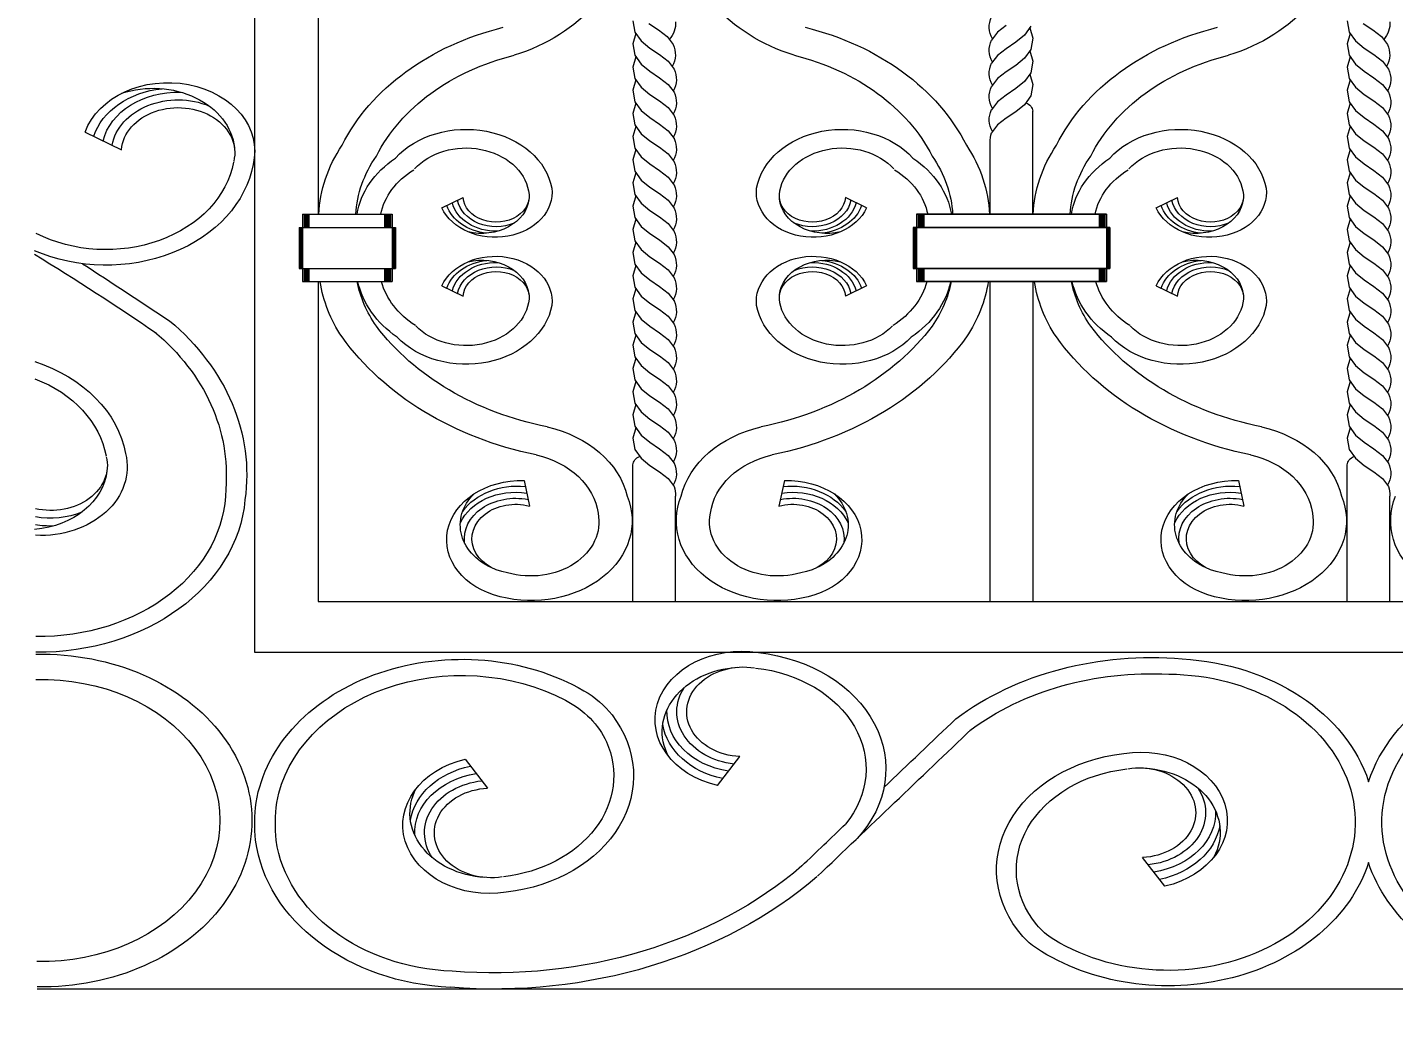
# Model space of a CAD drawing. Header units: inches. Extents: x 16.3 to 32.1, y 12.3 to 22.2.
# Drawn here: x 18.75 to 19.422, y 17.066 to 17.555 of the extents above; entities that cross this region are included whole.
import ezdxf

# ---------------------------------------------------------------- set-up
doc = ezdxf.new("R2010")
doc.units = ezdxf.units.IN
doc.header["$MEASUREMENT"] = 0
doc.styles.get("Standard").update_dxf_attribs({"font": 'arial.ttf'})
doc.dimstyles.get("Standard").update_dxf_attribs({"dimtxt": 0.1, "dimasz": 0.18, "dimexe": 0.18, "dimexo": 0.0625, "dimgap": 0.09, "dimtad": 0, "dimtoh": 1, "dimdec": 4, "dimzin": 0, "dimdsep": 46, "dimtxsty": 'Standard', "dimblk": 'OBLIQUE', "dimcen": 0.09, "dimadec": 0, "dimazin": 0, "dimtfac": 1, "dimtdec": 4, "dimtofl": 0, "dimtmove": 0, "dimatfit": 3, "dimldrblk": 'OBLIQUE', "dimfxl": 1, "dimtolj": 1, "dimtzin": 0, "dimarcsym": 0})

# ---------------------------------------------------------------- blocks, each defined once
blk = doc.blocks.new('_Oblique')
at = {"color": 0, "linetype": 'ByBlock', "lineweight": -2}
blk.add_line((-0.5, -0.5), (0.5, 0.5), dxfattribs=at)
blk = doc.blocks.new('*D2')
at = {"color": 0, "lineweight": -2, "transparency": 16777216}
for p, q in [((20.1381, 18.66304), (17.517, 18.66304)), ((17.697, 18.66304), (17.697, 17.95961)), ((17.697, 16.65912), (17.697, 17.36255)), ((20.1381, 16.65912), (17.517, 16.65912))]:
    blk.add_line(p, q, dxfattribs=at)
at = {"layer": 'Defpoints', "color": 0, "lineweight": 9, "transparency": 16777216}
for p in [(17.697, 18.66304), (20.2006, 18.66304), (20.2006, 16.65912)]:
    blk.add_point(p, dxfattribs=at)
at = {"color": 0, "lineweight": -2, "transparency": 16777216, "xscale": 0.18, "yscale": 0.18, "zscale": 0.18}
for p, rotation in [((17.697, 18.66304), 90), ((17.697, 16.65912), 270)]:
    blk.add_blockref('_Oblique', p, dxfattribs=dict(at, rotation=rotation))
at = {"color": 0, "lineweight": 9, "transparency": 16777216, "insert": (17.697, 17.66108), "char_height": 0.1, "attachment_point": 5, "rotation": 90}
blk.add_mtext('\\A1;2.0039', dxfattribs=at)
blk = doc.blocks.new('*D4')
at = {"color": 0, "lineweight": -2, "transparency": 16777216}
for p, q in [((20.10356, 17.05388), (19.815, 17.05388)), ((19.995, 17.05388), (19.995, 16.69081)), ((20.10356, 16.69081), (19.815, 16.69081)), ((19.995, 16.69081), (19.995, 16.51081)), ((19.995, 16.51081), (19.815, 16.51081))]:
    blk.add_line(p, q, dxfattribs=at)
at = {"layer": 'Defpoints', "color": 0, "lineweight": 9, "transparency": 16777216}
for p in [(20.16606, 17.05388), (19.995, 16.69081), (20.16606, 16.69081)]:
    blk.add_point(p, dxfattribs=at)
at = {"color": 0, "lineweight": -2, "transparency": 16777216, "xscale": 0.18, "yscale": 0.18, "zscale": 0.18}
for p, rotation in [((19.995, 17.05388), 90), ((19.995, 16.69081), 270)]:
    blk.add_blockref('_Oblique', p, dxfattribs=dict(at, rotation=rotation))
at = {"color": 0, "lineweight": 9, "transparency": 16777216, "insert": (19.52708, 16.51081), "char_height": 0.1, "attachment_point": 5}
blk.add_mtext('\\A1;0.3631', dxfattribs=at)

msp = doc.modelspace()

# ---------------------------------------------------------------- linework, layer by layer
at = {"lineweight": 9}
for p, q in [((18.86207, 17.6204), (18.86207, 17.24803)), ((18.89344, 17.6204), (18.89344, 17.46318)), ((19.04802, 17.55833), (19.04894, 17.5527)), ((19.05584, 17.55699), (19.06058, 17.55384)), ((19.39903, 17.55833), (19.39995, 17.5527)), ((19.40684, 17.55699), (19.41159, 17.55384)), ((19.04945, 17.55198), (19.04802, 17.54694)), ((19.04894, 17.5527), (19.05201, 17.54837)), ((19.06058, 17.55384), (19.06484, 17.55055)), ((19.06484, 17.55055), (19.06775, 17.54665)), ((19.22712, 17.55268), (19.22421, 17.54878)), ((19.23139, 17.55596), (19.22712, 17.55268)), ((19.24047, 17.55123), (19.23613, 17.54772)), ((19.24354, 17.55555), (19.24047, 17.55123)), ((19.24303, 17.55483), (19.24446, 17.54979)), ((19.24446, 17.54979), (19.24354, 17.54416)), ((19.40046, 17.55198), (19.39903, 17.54694)), ((19.39995, 17.5527), (19.40302, 17.54837)), ((19.41159, 17.55384), (19.41585, 17.55055)), ((19.41585, 17.55055), (19.41876, 17.54665)), ((19.04802, 17.54694), (19.04894, 17.54131)), ((19.05201, 17.54837), (19.05635, 17.54487)), ((19.05635, 17.54487), (19.06109, 17.54172)), ((19.06775, 17.54665), (19.06775, 17.54663)), ((19.22421, 17.54878), (19.22421, 17.54876)), ((19.23139, 17.54457), (19.22712, 17.54128)), ((19.23613, 17.54772), (19.23139, 17.54457)), ((19.24354, 17.54416), (19.24047, 17.53983)), ((19.24303, 17.54343), (19.24446, 17.53839)), ((19.39903, 17.54694), (19.39995, 17.54131)), ((19.40302, 17.54837), (19.40736, 17.54487)), ((19.40736, 17.54487), (19.4121, 17.54172)), ((19.41876, 17.54665), (19.41876, 17.54663)), ((19.04945, 17.54058), (19.04802, 17.53554)), ((19.04894, 17.54131), (19.05201, 17.53698)), ((19.05201, 17.53698), (19.05635, 17.53348)), ((19.06109, 17.54172), (19.06536, 17.53843)), ((19.06536, 17.53843), (19.06827, 17.53453)), ((19.22712, 17.54128), (19.22421, 17.53738)), ((19.22421, 17.53738), (19.22421, 17.53737)), ((19.23613, 17.53633), (19.23139, 17.53317)), ((19.24047, 17.53983), (19.23613, 17.53633)), ((19.24446, 17.53839), (19.24354, 17.53276)), ((19.40046, 17.54058), (19.39903, 17.53554)), ((19.39995, 17.54131), (19.40302, 17.53698)), ((19.40302, 17.53698), (19.40736, 17.53348)), ((19.4121, 17.54172), (19.41636, 17.53843)), ((19.41636, 17.53843), (19.41927, 17.53453)), ((19.04802, 17.53554), (19.04894, 17.52991)), ((19.04894, 17.52991), (19.05201, 17.52558)), ((19.05635, 17.53348), (19.06109, 17.53032)), ((19.06109, 17.53032), (19.06536, 17.52704)), ((19.06827, 17.53453), (19.06827, 17.53451)), ((19.22712, 17.52989), (19.22421, 17.52599)), ((19.23139, 17.53317), (19.22712, 17.52989)), ((19.24354, 17.53276), (19.24047, 17.52844)), ((19.24303, 17.53204), (19.24446, 17.527)), ((19.39903, 17.53554), (19.39995, 17.52991)), ((19.39995, 17.52991), (19.40302, 17.52558)), ((19.40736, 17.53348), (19.4121, 17.53032)), ((19.4121, 17.53032), (19.41636, 17.52704)), ((19.41927, 17.53453), (19.41927, 17.53451)), ((19.04945, 17.52919), (19.04802, 17.52415)), ((19.04802, 17.52415), (19.04894, 17.51852)), ((19.05201, 17.52558), (19.05635, 17.52208)), ((19.06536, 17.52704), (19.06827, 17.52314)), ((19.06827, 17.52314), (19.06827, 17.52312)), ((19.22421, 17.52599), (19.22421, 17.52597)), ((19.23613, 17.52493), (19.23139, 17.52178)), ((19.24047, 17.52844), (19.23613, 17.52493)), ((19.24446, 17.527), (19.24354, 17.52137)), ((19.40046, 17.52919), (19.39903, 17.52415)), ((19.39903, 17.52415), (19.39995, 17.51852)), ((19.40302, 17.52558), (19.40736, 17.52208)), ((19.41636, 17.52704), (19.41927, 17.52314)), ((19.41927, 17.52314), (19.41927, 17.52312)), ((19.04945, 17.51779), (19.04802, 17.51275)), ((19.04894, 17.51852), (19.05201, 17.51419)), ((19.05635, 17.52208), (19.06109, 17.51893)), ((19.06109, 17.51893), (19.06536, 17.51564)), ((19.22712, 17.51849), (19.22421, 17.51459)), ((19.23139, 17.52178), (19.22712, 17.51849)), ((19.24047, 17.51704), (19.23613, 17.51354)), ((19.24354, 17.52137), (19.24047, 17.51704)), ((19.40046, 17.51779), (19.39903, 17.51275)), ((19.39995, 17.51852), (19.40302, 17.51419)), ((19.40736, 17.52208), (19.4121, 17.51893)), ((19.4121, 17.51893), (19.41636, 17.51564)), ((19.04802, 17.51275), (19.04894, 17.50712)), ((19.05201, 17.51419), (19.05635, 17.51069)), ((19.05635, 17.51069), (19.06109, 17.50753)), ((19.06536, 17.51564), (19.06827, 17.51174)), ((19.06827, 17.51174), (19.06827, 17.51172)), ((19.22421, 17.51459), (19.22421, 17.51458)), ((19.23139, 17.51039), (19.22712, 17.5071)), ((19.23613, 17.51354), (19.23139, 17.51039)), ((19.24445, 17.46318), (19.24445, 17.51387)), ((19.39903, 17.51275), (19.39995, 17.50712)), ((19.40302, 17.51419), (19.40736, 17.51069)), ((19.40736, 17.51069), (19.4121, 17.50753)), ((19.41636, 17.51564), (19.41927, 17.51174)), ((19.41927, 17.51174), (19.41927, 17.51172)), ((18.77884, 17.5036), (18.79673, 17.4949)), ((19.04945, 17.5064), (19.04802, 17.50136)), ((19.04894, 17.50712), (19.05201, 17.5028)), ((19.05201, 17.5028), (19.05635, 17.49929)), ((19.06109, 17.50753), (19.06536, 17.50425)), ((19.06536, 17.50425), (19.06827, 17.50035)), ((19.22712, 17.5071), (19.22421, 17.5032)), ((19.22421, 17.5032), (19.22421, 17.50318)), ((19.40046, 17.5064), (19.39903, 17.50136)), ((19.39995, 17.50712), (19.40302, 17.5028)), ((19.40302, 17.5028), (19.40736, 17.49929)), ((19.4121, 17.50753), (19.41636, 17.50425)), ((19.41636, 17.50425), (19.41927, 17.50035)), ((19.04802, 17.50136), (19.04894, 17.49573)), ((19.05635, 17.49929), (19.06109, 17.49614)), ((19.06109, 17.49614), (19.06536, 17.49285)), ((19.06827, 17.50035), (19.06827, 17.50033)), ((19.22353, 17.46318), (19.22353, 17.49851)), ((19.39903, 17.50136), (19.39995, 17.49573)), ((19.40736, 17.49929), (19.4121, 17.49614)), ((19.4121, 17.49614), (19.41636, 17.49285)), ((19.41927, 17.50035), (19.41927, 17.50033)), ((19.04945, 17.495), (19.04802, 17.48996)), ((19.04802, 17.48996), (19.04894, 17.48433)), ((19.04894, 17.49573), (19.05201, 17.4914)), ((19.05201, 17.4914), (19.05635, 17.4879)), ((19.06536, 17.49285), (19.06827, 17.48895)), ((19.40046, 17.495), (19.39903, 17.48996)), ((19.39903, 17.48996), (19.39995, 17.48433)), ((19.39995, 17.49573), (19.40302, 17.4914)), ((19.40302, 17.4914), (19.40736, 17.4879)), ((19.41636, 17.49285), (19.41927, 17.48895)), ((19.04945, 17.48361), (19.04802, 17.47857)), ((19.04894, 17.48433), (19.05201, 17.48001)), ((19.05635, 17.4879), (19.06109, 17.48474)), ((19.06109, 17.48474), (19.06536, 17.48146)), ((19.06827, 17.48895), (19.06827, 17.48894)), ((19.40046, 17.48361), (19.39903, 17.47857)), ((19.39995, 17.48433), (19.40302, 17.48001)), ((19.40736, 17.4879), (19.4121, 17.48474)), ((19.4121, 17.48474), (19.41636, 17.48146)), ((19.41927, 17.48895), (19.41927, 17.48894)), ((19.04802, 17.47857), (19.04894, 17.47294)), ((19.05201, 17.48001), (19.05635, 17.4765)), ((19.05635, 17.4765), (19.06109, 17.47335)), ((19.06536, 17.48146), (19.06827, 17.47756)), ((19.06827, 17.47756), (19.06827, 17.47754)), ((19.39903, 17.47857), (19.39995, 17.47294)), ((19.40302, 17.48001), (19.40736, 17.4765)), ((19.40736, 17.4765), (19.4121, 17.47335)), ((19.41636, 17.48146), (19.41927, 17.47756)), ((19.41927, 17.47756), (19.41927, 17.47754)), ((18.95413, 17.46632), (18.96457, 17.47139)), ((19.04945, 17.47221), (19.04802, 17.46717)), ((19.04894, 17.47294), (19.05201, 17.46861)), ((19.06109, 17.47335), (19.06536, 17.47006)), ((19.06536, 17.47006), (19.06827, 17.46616)), ((19.16285, 17.46632), (19.15241, 17.47139)), ((19.30513, 17.46632), (19.31557, 17.47139)), ((19.40046, 17.47221), (19.39903, 17.46717)), ((19.39995, 17.47294), (19.40302, 17.46861)), ((19.4121, 17.47335), (19.41636, 17.47006)), ((19.41636, 17.47006), (19.41927, 17.46616)), ((18.88571, 17.46318), (18.88571, 17.43008)), ((18.88571, 17.46318), (18.92968, 17.46318)), ((18.88652, 17.46318), (18.88652, 17.45673)), ((18.88717, 17.46318), (18.88717, 17.45673)), ((18.88766, 17.46318), (18.88766, 17.45673)), ((18.88807, 17.46318), (18.88807, 17.45673)), ((18.8884, 17.46318), (18.8884, 17.45673)), ((18.88864, 17.46318), (18.88864, 17.45673)), ((18.8888, 17.46318), (18.8888, 17.45673)), ((18.92603, 17.46318), (18.92603, 17.45673)), ((18.92659, 17.46318), (18.92659, 17.45673)), ((18.92675, 17.46318), (18.92675, 17.45673)), ((18.92699, 17.46318), (18.92699, 17.45673)), ((18.92732, 17.46318), (18.92732, 17.45673)), ((18.92773, 17.46318), (18.92773, 17.45673)), ((18.92822, 17.46318), (18.92822, 17.45673)), ((18.92887, 17.46318), (18.92887, 17.45673)), ((18.92968, 17.46318), (18.92968, 17.43008)), ((18.92968, 17.46318), (18.92968, 17.45673)), ((19.04802, 17.46717), (19.04894, 17.46154)), ((19.05201, 17.46861), (19.05635, 17.46511)), ((19.05635, 17.46511), (19.06109, 17.46195)), ((19.06827, 17.46616), (19.06827, 17.46615)), ((19.1873, 17.46318), (19.28069, 17.46318)), ((19.28069, 17.46318), (19.1873, 17.46318)), ((19.1873, 17.46318), (19.1873, 17.43008)), ((19.1873, 17.46318), (19.1873, 17.45673)), ((19.1873, 17.46318), (19.1873, 17.45673)), ((19.1873, 17.46318), (19.1873, 17.43008)), ((19.18811, 17.46318), (19.18811, 17.45673)), ((19.18811, 17.46318), (19.18811, 17.45673)), ((19.18876, 17.46318), (19.18876, 17.45673)), ((19.18876, 17.46318), (19.18876, 17.45673)), ((19.18925, 17.46318), (19.18925, 17.45673)), ((19.18925, 17.46318), (19.18925, 17.45673)), ((19.18966, 17.46318), (19.18966, 17.45673)), ((19.18966, 17.46318), (19.18966, 17.45673)), ((19.18998, 17.46318), (19.18998, 17.45673)), ((19.18998, 17.46318), (19.18998, 17.45673)), ((19.19023, 17.46318), (19.19023, 17.45673)), ((19.19023, 17.46318), (19.19023, 17.45673)), ((19.19039, 17.46318), (19.19039, 17.45673)), ((19.19039, 17.46318), (19.19039, 17.45673)), ((19.19094, 17.46318), (19.19094, 17.45673)), ((19.19094, 17.46318), (19.19094, 17.45673)), ((19.27704, 17.46318), (19.27704, 17.45673)), ((19.27704, 17.46318), (19.27704, 17.45673)), ((19.27759, 17.46318), (19.27759, 17.45673)), ((19.27759, 17.46318), (19.27759, 17.45673)), ((19.27776, 17.46318), (19.27776, 17.45673)), ((19.27776, 17.46318), (19.27776, 17.45673)), ((19.278, 17.46318), (19.278, 17.45673)), ((19.278, 17.46318), (19.278, 17.45673)), ((19.27833, 17.46318), (19.27833, 17.45673)), ((19.27833, 17.46318), (19.27833, 17.45673)), ((19.27873, 17.46318), (19.27873, 17.45673)), ((19.27873, 17.46318), (19.27873, 17.45673)), ((19.27922, 17.46318), (19.27922, 17.45673)), ((19.27922, 17.46318), (19.27922, 17.45673)), ((19.27987, 17.46318), (19.27987, 17.45673)), ((19.27987, 17.46318), (19.27987, 17.45673)), ((19.28069, 17.46318), (19.28069, 17.43008)), ((19.28069, 17.46318), (19.28069, 17.45673)), ((19.28069, 17.46318), (19.28069, 17.45673)), ((19.28069, 17.46318), (19.28069, 17.43008)), ((19.39903, 17.46717), (19.39995, 17.46154)), ((19.40302, 17.46861), (19.40736, 17.46511)), ((19.40736, 17.46511), (19.4121, 17.46195)), ((19.41927, 17.46616), (19.41927, 17.46615)), ((18.88408, 17.45673), (18.88408, 17.43652)), ((18.88408, 17.45673), (18.93131, 17.45673)), ((18.88457, 17.45673), (18.88457, 17.43652)), ((18.88497, 17.45673), (18.88497, 17.43652)), ((18.8853, 17.45673), (18.8853, 17.43652)), ((18.88546, 17.45673), (18.88546, 17.43652)), ((18.92993, 17.45673), (18.92993, 17.43652)), ((18.93009, 17.45673), (18.93009, 17.43652)), ((18.93042, 17.45673), (18.93042, 17.43652)), ((18.93082, 17.45673), (18.93082, 17.43652)), ((18.93131, 17.45673), (18.93131, 17.43652)), ((19.04945, 17.46082), (19.04802, 17.45578)), ((19.04802, 17.45578), (19.04894, 17.45015)), ((19.04894, 17.46154), (19.05201, 17.45722)), ((19.05201, 17.45722), (19.05635, 17.45371)), ((19.06109, 17.46195), (19.06536, 17.45867)), ((19.06536, 17.45867), (19.06827, 17.45477)), ((19.18567, 17.45673), (19.28232, 17.45673)), ((19.28232, 17.45673), (19.18567, 17.45673)), ((19.18567, 17.45673), (19.18567, 17.43652)), ((19.18567, 17.45673), (19.18567, 17.43652)), ((19.18615, 17.45673), (19.18615, 17.43652)), ((19.18615, 17.45673), (19.18615, 17.43652)), ((19.18656, 17.45673), (19.18656, 17.43652)), ((19.18656, 17.45673), (19.18656, 17.43652)), ((19.18689, 17.45673), (19.18689, 17.43652)), ((19.18689, 17.45673), (19.18689, 17.43652)), ((19.18705, 17.45673), (19.18705, 17.43652)), ((19.18705, 17.45673), (19.18705, 17.43652)), ((19.28093, 17.45673), (19.28093, 17.43652)), ((19.28093, 17.45673), (19.28093, 17.43652)), ((19.2811, 17.45673), (19.2811, 17.43652)), ((19.2811, 17.45673), (19.2811, 17.43652)), ((19.28142, 17.45673), (19.28142, 17.43652)), ((19.28142, 17.45673), (19.28142, 17.43652)), ((19.28183, 17.45673), (19.28183, 17.43652)), ((19.28183, 17.45673), (19.28183, 17.43652)), ((19.28232, 17.45673), (19.28232, 17.43652)), ((19.28232, 17.45673), (19.28232, 17.43652)), ((19.40046, 17.46082), (19.39903, 17.45578)), ((19.39903, 17.45578), (19.39995, 17.45015)), ((19.39995, 17.46154), (19.40302, 17.45722)), ((19.40302, 17.45722), (19.40736, 17.45371)), ((19.4121, 17.46195), (19.41636, 17.45867)), ((19.41636, 17.45867), (19.41927, 17.45477)), ((19.04945, 17.44942), (19.04802, 17.44438)), ((19.04894, 17.45015), (19.05201, 17.44582)), ((19.05635, 17.45371), (19.06109, 17.45056)), ((19.06109, 17.45056), (19.06536, 17.44727)), ((19.06827, 17.45477), (19.06827, 17.45475)), ((19.40046, 17.44942), (19.39903, 17.44438)), ((19.39995, 17.45015), (19.40302, 17.44582)), ((19.40736, 17.45371), (19.4121, 17.45056)), ((19.4121, 17.45056), (19.41636, 17.44727)), ((19.41927, 17.45477), (19.41927, 17.45475)), ((19.04802, 17.44438), (19.04894, 17.43875)), ((19.05201, 17.44582), (19.05635, 17.44232)), ((19.05635, 17.44232), (19.06109, 17.43916)), ((19.06536, 17.44727), (19.06827, 17.44337)), ((19.06827, 17.44337), (19.06827, 17.44336)), ((19.39903, 17.44438), (19.39995, 17.43875)), ((19.40302, 17.44582), (19.40736, 17.44232)), ((19.40736, 17.44232), (19.4121, 17.43916)), ((19.41636, 17.44727), (19.41927, 17.44337)), ((19.41927, 17.44337), (19.41927, 17.44336)), ((18.88408, 17.43652), (18.93131, 17.43652)), ((18.88652, 17.43652), (18.88652, 17.43008)), ((18.88717, 17.43652), (18.88717, 17.43008)), ((18.88766, 17.43652), (18.88766, 17.43008)), ((18.88807, 17.43652), (18.88807, 17.43008)), ((18.8884, 17.43652), (18.8884, 17.43008)), ((18.88864, 17.43652), (18.88864, 17.43008)), ((18.8888, 17.43652), (18.8888, 17.43008)), ((18.92603, 17.43652), (18.92603, 17.43008)), ((18.92659, 17.43652), (18.92659, 17.43008)), ((18.92675, 17.43652), (18.92675, 17.43008)), ((18.92699, 17.43652), (18.92699, 17.43008)), ((18.92732, 17.43652), (18.92732, 17.43008)), ((18.92773, 17.43652), (18.92773, 17.43008)), ((18.92822, 17.43652), (18.92822, 17.43008)), ((18.92887, 17.43652), (18.92887, 17.43008)), ((18.92968, 17.43652), (18.92968, 17.43008)), ((19.04945, 17.43803), (19.04802, 17.43299)), ((19.04894, 17.43875), (19.05201, 17.43443)), ((19.06109, 17.43916), (19.06536, 17.43588)), ((19.06536, 17.43588), (19.06827, 17.43198)), ((19.18567, 17.43652), (19.28232, 17.43652)), ((19.28232, 17.43652), (19.18567, 17.43652)), ((19.1873, 17.43652), (19.1873, 17.43008)), ((19.1873, 17.43652), (19.1873, 17.43008)), ((19.18811, 17.43652), (19.18811, 17.43008)), ((19.18811, 17.43652), (19.18811, 17.43008)), ((19.18876, 17.43652), (19.18876, 17.43008)), ((19.18876, 17.43652), (19.18876, 17.43008)), ((19.18925, 17.43652), (19.18925, 17.43008)), ((19.18925, 17.43652), (19.18925, 17.43008)), ((19.18966, 17.43652), (19.18966, 17.43008)), ((19.18966, 17.43652), (19.18966, 17.43008)), ((19.18998, 17.43652), (19.18998, 17.43008)), ((19.18998, 17.43652), (19.18998, 17.43008)), ((19.19023, 17.43652), (19.19023, 17.43008)), ((19.19023, 17.43652), (19.19023, 17.43008)), ((19.19039, 17.43652), (19.19039, 17.43008)), ((19.19039, 17.43652), (19.19039, 17.43008)), ((19.19094, 17.43652), (19.19094, 17.43008)), ((19.19094, 17.43652), (19.19094, 17.43008)), ((19.27704, 17.43652), (19.27704, 17.43008)), ((19.27704, 17.43652), (19.27704, 17.43008)), ((19.27759, 17.43652), (19.27759, 17.43008)), ((19.27759, 17.43652), (19.27759, 17.43008)), ((19.27776, 17.43652), (19.27776, 17.43008)), ((19.27776, 17.43652), (19.27776, 17.43008)), ((19.278, 17.43652), (19.278, 17.43008)), ((19.278, 17.43652), (19.278, 17.43008)), ((19.27833, 17.43652), (19.27833, 17.43008)), ((19.27833, 17.43652), (19.27833, 17.43008)), ((19.27873, 17.43652), (19.27873, 17.43008)), ((19.27873, 17.43652), (19.27873, 17.43008)), ((19.27922, 17.43652), (19.27922, 17.43008)), ((19.27922, 17.43652), (19.27922, 17.43008)), ((19.27987, 17.43652), (19.27987, 17.43008)), ((19.27987, 17.43652), (19.27987, 17.43008)), ((19.28069, 17.43652), (19.28069, 17.43008)), ((19.28069, 17.43652), (19.28069, 17.43008)), ((19.40046, 17.43803), (19.39903, 17.43299)), ((19.39995, 17.43875), (19.40302, 17.43443)), ((19.4121, 17.43916), (19.41636, 17.43588)), ((19.41636, 17.43588), (19.41927, 17.43198)), ((18.88571, 17.43008), (18.92968, 17.43008)), ((18.89344, 17.43011), (18.89344, 17.27285)), ((18.89344, 17.43008), (18.89344, 17.27285)), ((19.04802, 17.43299), (19.04894, 17.42736)), ((19.05201, 17.43443), (19.05635, 17.43092)), ((19.05635, 17.43092), (19.06109, 17.42777)), ((19.06827, 17.43198), (19.06827, 17.43196)), ((19.1873, 17.43008), (19.28069, 17.43008)), ((19.28069, 17.43008), (19.1873, 17.43008)), ((19.22353, 17.27285), (19.22353, 17.43008)), ((19.22353, 17.27285), (19.22353, 17.43008)), ((19.24445, 17.43008), (19.24445, 17.27285)), ((19.39903, 17.43299), (19.39995, 17.42736)), ((19.40302, 17.43443), (19.40736, 17.43092)), ((19.40736, 17.43092), (19.4121, 17.42777)), ((19.41927, 17.43198), (19.41927, 17.43196)), ((18.95413, 17.42809), (18.96457, 17.42302)), ((19.04945, 17.42663), (19.04802, 17.42159)), ((19.04894, 17.42736), (19.05201, 17.42303)), ((19.05201, 17.42303), (19.05635, 17.41953)), ((19.06109, 17.42777), (19.06536, 17.42448)), ((19.06536, 17.42448), (19.06827, 17.42058)), ((19.16285, 17.42809), (19.15241, 17.42302)), ((19.30513, 17.42809), (19.31557, 17.42302)), ((19.40046, 17.42663), (19.39903, 17.42159)), ((19.39995, 17.42736), (19.40302, 17.42303)), ((19.40302, 17.42303), (19.40736, 17.41953)), ((19.4121, 17.42777), (19.41636, 17.42448)), ((19.41636, 17.42448), (19.41927, 17.42058)), ((19.04802, 17.42159), (19.04894, 17.41596)), ((19.04945, 17.41524), (19.04802, 17.4102)), ((19.04894, 17.41596), (19.05201, 17.41164)), ((19.05635, 17.41953), (19.06109, 17.41638)), ((19.06109, 17.41638), (19.06536, 17.41309)), ((19.06827, 17.42058), (19.06827, 17.42057)), ((19.39903, 17.42159), (19.39995, 17.41596)), ((19.40046, 17.41524), (19.39903, 17.4102)), ((19.39995, 17.41596), (19.40302, 17.41164)), ((19.40736, 17.41953), (19.4121, 17.41638)), ((19.4121, 17.41638), (19.41636, 17.41309)), ((19.41927, 17.42058), (19.41927, 17.42057)), ((19.04802, 17.4102), (19.04894, 17.40457)), ((19.05201, 17.41164), (19.05635, 17.40814)), ((19.06536, 17.41309), (19.06827, 17.40919)), ((19.06827, 17.40919), (19.06827, 17.40917)), ((19.39903, 17.4102), (19.39995, 17.40457)), ((19.40302, 17.41164), (19.40736, 17.40814)), ((19.41636, 17.41309), (19.41927, 17.40919)), ((19.41927, 17.40919), (19.41927, 17.40917)), ((19.04945, 17.40384), (19.04802, 17.3988)), ((19.04894, 17.40457), (19.05201, 17.40024)), ((19.05635, 17.40814), (19.06109, 17.40498)), ((19.06109, 17.40498), (19.06536, 17.40169)), ((19.40046, 17.40384), (19.39903, 17.3988)), ((19.39995, 17.40457), (19.40302, 17.40024)), ((19.40736, 17.40814), (19.4121, 17.40498)), ((19.4121, 17.40498), (19.41636, 17.40169)), ((19.04802, 17.3988), (19.04894, 17.39317)), ((19.05201, 17.40024), (19.05635, 17.39674)), ((19.05635, 17.39674), (19.06109, 17.39359)), ((19.06536, 17.40169), (19.06827, 17.39779)), ((19.06827, 17.39779), (19.06827, 17.39778)), ((19.39903, 17.3988), (19.39995, 17.39317)), ((19.40302, 17.40024), (19.40736, 17.39674)), ((19.40736, 17.39674), (19.4121, 17.39359)), ((19.41636, 17.40169), (19.41927, 17.39779)), ((19.41927, 17.39779), (19.41927, 17.39778)), ((19.04945, 17.39245), (19.04802, 17.38741)), ((19.04894, 17.39317), (19.05201, 17.38885)), ((19.05201, 17.38885), (19.05635, 17.38535)), ((19.06109, 17.39359), (19.06536, 17.3903)), ((19.06536, 17.3903), (19.06827, 17.3864)), ((19.40046, 17.39245), (19.39903, 17.38741)), ((19.39995, 17.39317), (19.40302, 17.38885)), ((19.40302, 17.38885), (19.40736, 17.38535)), ((19.4121, 17.39359), (19.41636, 17.3903)), ((19.41636, 17.3903), (19.41927, 17.3864)), ((19.04802, 17.38741), (19.04894, 17.38178)), ((19.04894, 17.38178), (19.05201, 17.37745)), ((19.05635, 17.38535), (19.06109, 17.38219)), ((19.06109, 17.38219), (19.06536, 17.3789)), ((19.06827, 17.3864), (19.06827, 17.38638)), ((19.39903, 17.38741), (19.39995, 17.38178)), ((19.39995, 17.38178), (19.40302, 17.37745)), ((19.40736, 17.38535), (19.4121, 17.38219)), ((19.4121, 17.38219), (19.41636, 17.3789)), ((19.41927, 17.3864), (19.41927, 17.38638)), ((19.04945, 17.38105), (19.04802, 17.37601)), ((19.04802, 17.37601), (19.04894, 17.37038)), ((19.05201, 17.37745), (19.05635, 17.37395)), ((19.06536, 17.3789), (19.06827, 17.375)), ((19.06827, 17.375), (19.06827, 17.37499)), ((19.40046, 17.38105), (19.39903, 17.37601)), ((19.39903, 17.37601), (19.39995, 17.37038)), ((19.40302, 17.37745), (19.40736, 17.37395)), ((19.41636, 17.3789), (19.41927, 17.375)), ((19.41927, 17.375), (19.41927, 17.37499)), ((19.04945, 17.36966), (19.04802, 17.36462)), ((19.04894, 17.37038), (19.05201, 17.36606)), ((19.05635, 17.37395), (19.06109, 17.3708)), ((19.06109, 17.3708), (19.06536, 17.36751)), ((19.40046, 17.36966), (19.39903, 17.36462)), ((19.39995, 17.37038), (19.40302, 17.36606)), ((19.40736, 17.37395), (19.4121, 17.3708)), ((19.4121, 17.3708), (19.41636, 17.36751)), ((19.04802, 17.36462), (19.04894, 17.35899)), ((19.05201, 17.36606), (19.05635, 17.36256)), ((19.05635, 17.36256), (19.06109, 17.3594)), ((19.06536, 17.36751), (19.06827, 17.36361)), ((19.06827, 17.36361), (19.06827, 17.36359)), ((19.39903, 17.36462), (19.39995, 17.35899)), ((19.40302, 17.36606), (19.40736, 17.36256)), ((19.40736, 17.36256), (19.4121, 17.3594)), ((19.41636, 17.36751), (19.41927, 17.36361)), ((19.41927, 17.36361), (19.41927, 17.36359)), ((19.04945, 17.35826), (19.04802, 17.35322)), ((19.04894, 17.35899), (19.05201, 17.35466)), ((19.06109, 17.3594), (19.06536, 17.35611)), ((19.06536, 17.35611), (19.06827, 17.35221)), ((19.40046, 17.35826), (19.39903, 17.35322)), ((19.39995, 17.35899), (19.40302, 17.35466)), ((19.4121, 17.3594), (19.41636, 17.35611)), ((19.41636, 17.35611), (19.41927, 17.35221)), ((19.04802, 17.35322), (19.04894, 17.34759)), ((19.05201, 17.35466), (19.05635, 17.35116)), ((19.05635, 17.35116), (19.06109, 17.34801)), ((19.06827, 17.35221), (19.06827, 17.3522)), ((19.39903, 17.35322), (19.39995, 17.34759)), ((19.40302, 17.35466), (19.40736, 17.35116)), ((19.40736, 17.35116), (19.4121, 17.34801)), ((19.41927, 17.35221), (19.41927, 17.3522)), ((19.04894, 17.34759), (19.05201, 17.34327)), ((19.05201, 17.34327), (19.05635, 17.33977)), ((19.06109, 17.34801), (19.06536, 17.34472)), ((19.06536, 17.34472), (19.06827, 17.34082)), ((19.39995, 17.34759), (19.40302, 17.34327)), ((19.40302, 17.34327), (19.40736, 17.33977)), ((19.4121, 17.34801), (19.41636, 17.34472)), ((19.41636, 17.34472), (19.41927, 17.34082)), ((19.04803, 17.27285), (19.04803, 17.3401)), ((19.05635, 17.33977), (19.06109, 17.33661)), ((19.06109, 17.33661), (19.06536, 17.33332)), ((19.06827, 17.34082), (19.06827, 17.3408)), ((19.39904, 17.27285), (19.39904, 17.3401)), ((19.40736, 17.33977), (19.4121, 17.33661)), ((19.4121, 17.33661), (19.41636, 17.33332)), ((19.41927, 17.34082), (19.41927, 17.3408)), ((18.99451, 17.33242), (18.99719, 17.31981)), ((19.06536, 17.33332), (19.06827, 17.32942)), ((19.06827, 17.32942), (19.06827, 17.32941)), ((19.12247, 17.33242), (19.11979, 17.31981)), ((19.34552, 17.33242), (19.3482, 17.31981)), ((19.41636, 17.33332), (19.41927, 17.32942)), ((19.41927, 17.32942), (19.41927, 17.32941)), ((19.06895, 17.27285), (19.06895, 17.32473)), ((19.41995, 17.27285), (19.41995, 17.32473)), ((18.89344, 17.27285), (19.92555, 17.27285)), ((18.86207, 17.24803), (19.95692, 17.24803)), ((18.96563, 17.19536), (18.97661, 17.1812)), ((19.0896, 17.18251), (19.10059, 17.19667)), ((19.30942, 17.13296), (19.29843, 17.14712)), ((18.75523, 17.08253), (20.16606, 17.08253))]:
    msp.add_line(p, q, dxfattribs=at)
at = {"lineweight": 9, "extrusion": (0, 0, -1)}
for centre, major_axis, start_param, end_param in [((18.95784, 17.60519), (-0.08676, 0), 3.161138, 4.336531), ((19.15914, 17.60519), (-0.08676, 0), -1.194939, -0.019545), ((19.30884, 17.60519), (0.08676, 0), 0.019545, 1.194939), ((19.05177, 17.55686), (-0.01721, 0), 3.079361, 3.747456), ((19.24121, 17.5552), (0.01812, 0), 2.723114, 3.497742), ((19.40278, 17.55686), (-0.01721, 0), 3.079361, 3.747456), ((19.02162, 17.46024), (0.12551, 0), 3.522011, 4.4103), ((19.09536, 17.46024), (-0.12551, 0), 1.872886, 2.761174), ((19.37262, 17.46024), (0.12551, 0), 3.522011, 4.4103), ((19.05076, 17.54167), (-0.01812, 0), 2.785444, 3.560071), ((19.24121, 17.5438), (0.01812, 0), 2.723114, 3.497742), ((19.40176, 17.54167), (0.01812, 0), -0.356149, 0.418478), ((19.02162, 17.46024), (0.10733, 0), 3.522011, 4.4103), ((19.09536, 17.46024), (0.10733, 0), -1.268707, -0.380418), ((19.24121, 17.53241), (0.01812, 0), 2.723114, 3.497742), ((19.37262, 17.46024), (0.10733, 0), 3.522011, 4.4103), ((18.81967, 17.49424), (-0.04251, 0), 0.281942, 3.337766), ((19.05127, 17.52955), (-0.01812, 0), 2.785444, 3.560071), ((19.40228, 17.52955), (0.01812, 0), -0.356149, 0.418478), ((18.82188, 17.49341), (0.04015, 0), 3.400397, 4.58213), ((18.82454, 17.49354), (0.03757, 0), 3.336638, 4.746157), ((18.81234, 17.49343), (0.04001, 0), 4.315479, 6.202245), ((19.05127, 17.51816), (-0.01812, 0), 2.785444, 3.560071), ((19.24121, 17.52101), (0.01812, 0), 2.723114, 3.497742), ((19.40228, 17.51816), (0.01812, 0), -0.356149, 0.418478), ((18.82454, 17.49354), (0.03271, 0), 3.280941, 5.200817), ((18.82454, 17.49354), (0.02786, 0), 3.20358, 6.482313), ((19.23797, 17.51354), (0.00649, 0), -1.056819, -0.064307), ((19.05127, 17.50676), (-0.01812, 0), 2.785444, 3.560071), ((19.24121, 17.50962), (0.01812, 0), 2.723114, 3.497742), ((19.40228, 17.50676), (0.01812, 0), -0.356149, 0.418478), ((18.96602, 17.47123), (-0.04258, 0), 0.619195, 2.998469), ((19.15095, 17.47123), (-0.04258, 0), 0.143123, 2.522398), ((19.24789, 17.49866), (-0.02436, 0), -0.008048, 0.236629), ((19.31703, 17.47123), (0.04258, 0), 3.760788, 6.140062), ((18.99388, 17.46027), (-0.10026, 0), 0.036611, 0.482989), ((18.96602, 17.47123), (-0.03101, 0), 0.619195, 2.998469), ((19.05127, 17.49537), (-0.01812, 0), 2.785444, 3.560071), ((19.15095, 17.47123), (-0.03101, 0), 0.143123, 2.522398), ((19.1231, 17.46027), (-0.10026, 0), 2.658604, 3.104981), ((19.34488, 17.46027), (-0.10026, 0), 0.036611, 0.482989), ((19.31703, 17.47123), (-0.03101, 0), 0.619195, 2.998469), ((19.40228, 17.49537), (0.01812, 0), -0.356149, 0.418478), ((18.99434, 17.46037), (0.08255, 0), 3.184609, 3.643237), ((18.96692, 17.45771), (-0.05489, 0), 0.126108, 0.865728), ((19.15006, 17.45771), (0.05489, 0), -0.865728, -0.126108), ((19.12264, 17.46037), (-0.08255, 0), 2.639948, 3.098576), ((19.34535, 17.46037), (-0.08255, 0), 0.043017, 0.501645), ((19.31792, 17.45771), (-0.05489, 0), 0.126108, 0.865728), ((18.78911, 17.49592), (0.07301, 0), 0.143123, 2.073022), ((18.78911, 17.49592), (0.0633, 0), 0.143123, 2.142133), ((18.96709, 17.4579), (-0.04351, 0), 0.153942, 0.910569), ((19.05127, 17.48398), (-0.01812, 0), 2.785444, 3.560071), ((19.14989, 17.4579), (-0.04351, 0), 2.231024, 2.98765), ((19.31809, 17.4579), (0.04351, 0), 3.295535, 4.052161), ((19.40228, 17.48398), (0.01812, 0), -0.356149, 0.418478), ((18.98035, 17.47398), (0.02795, 0), -0.093098, 2.787829), ((19.05127, 17.47258), (-0.01812, 0), 2.785444, 3.560071), ((19.13663, 17.47398), (0.02795, 0), 0.353764, 3.23469), ((19.33135, 17.47398), (-0.02795, 0), 3.048495, 5.929422), ((19.40228, 17.47258), (0.01812, 0), -0.356149, 0.418478), ((18.98079, 17.47219), (0.01908, 0), 1.082368, 3.002244), ((18.98079, 17.47219), (-0.01625, 0), 2.942465, 6.221198), ((18.97367, 17.47225), (0.02334, 0), 0.08094, 1.860939), ((19.13619, 17.47219), (0.01625, 0), 0.061988, 3.34072), ((19.1433, 17.47225), (-0.02334, 0), 4.422247, 6.202245), ((19.13619, 17.47219), (-0.01908, 0), 3.280941, 5.200817), ((19.33179, 17.47219), (0.01908, 0), 1.082368, 3.002244), ((19.33179, 17.47219), (-0.01625, 0), 2.942465, 6.221198), ((19.32468, 17.47225), (0.02334, 0), 0.08094, 1.860939), ((18.97924, 17.47226), (-0.02342, 0), -1.440537, -0.258804), ((18.98079, 17.47219), (-0.02191, 0), 4.678621, 6.08814), ((19.05127, 17.46119), (-0.01812, 0), 2.785444, 3.560071), ((19.13619, 17.47219), (-0.02191, 0), 3.336638, 4.746157), ((19.13774, 17.47226), (0.02342, 0), 0.258804, 1.440537), ((19.33024, 17.47226), (0.02342, 0), 1.701055, 2.882789), ((19.33179, 17.47219), (0.02191, 0), 1.537028, 2.946547), ((19.40228, 17.46119), (0.01812, 0), -0.356149, 0.418478), ((19.05127, 17.44979), (-0.01812, 0), 2.785444, 3.560071), ((19.40228, 17.44979), (0.01812, 0), -0.356149, 0.418478), ((17.86553, 16.53646), (1.45033, 0), -0.911482, -0.858112), ((18.98035, 17.42043), (-0.02795, 0), 0.353764, 3.23469), ((19.05127, 17.4384), (-0.01812, 0), 2.785444, 3.560071), ((19.13663, 17.42043), (-0.02795, 0), -0.093098, 2.787829), ((19.33135, 17.42043), (-0.02795, 0), 0.353764, 3.23469), ((19.40228, 17.4384), (-0.01812, 0), 2.785444, 3.560071), ((-23.72827, -23.16206), (66.62819, 0), -0.878954, -0.878123), ((18.97924, 17.42214), (-0.02342, 0), 0.258804, 1.440537), ((18.98079, 17.42222), (0.02191, 0), 3.336638, 4.746157), ((18.98079, 17.42222), (-0.01908, 0), 0.139349, 2.059224), ((18.98079, 17.42222), (0.01625, 0), 3.20358, 6.482313), ((18.97367, 17.42216), (0.02334, 0), 4.422247, 6.202245), ((19.13619, 17.42222), (0.01625, 0), 2.942465, 6.221198), ((19.1433, 17.42216), (0.02334, 0), 3.222533, 5.002531), ((19.13619, 17.42222), (-0.01908, 0), 1.082368, 3.002244), ((19.13619, 17.42222), (-0.02191, 0), 1.537028, 2.946547), ((19.13774, 17.42214), (0.02342, 0), -1.440537, -0.258804), ((19.33024, 17.42214), (-0.02342, 0), 0.258804, 1.440537), ((19.33179, 17.42222), (0.02191, 0), 3.336638, 4.746157), ((19.33179, 17.42222), (-0.01908, 0), 0.139349, 2.059224), ((19.33179, 17.42222), (-0.01625, 0), 0.061988, 3.34072), ((19.32468, 17.42216), (0.02334, 0), 4.422247, 6.202245), ((18.99332, 17.43966), (0.09973, 0), 2.656837, 3.019794), ((18.99217, 17.43924), (0.08041, 0), 2.632438, 2.996987), ((18.97127, 17.43797), (-0.05926, 0), -0.850292, -0.169247), ((18.97103, 17.43772), (0.04748, 0), 2.252214, 2.936616), ((19.05127, 17.427), (-0.01812, 0), 2.785444, 3.560071), ((19.14595, 17.43772), (-0.04748, 0), 3.346569, 4.030972), ((19.14571, 17.43797), (-0.05926, 0), 3.31084, 3.991884), ((19.12481, 17.43924), (-0.08041, 0), 3.286198, 3.650747), ((19.12366, 17.43966), (-0.09973, 0), 3.263391, 3.626348), ((19.34432, 17.43966), (-0.09973, 0), -0.484756, -0.121798), ((19.34317, 17.43924), (0.08041, 0), 2.632438, 2.996987), ((19.32227, 17.43797), (0.05926, 0), 2.291301, 2.972346), ((19.32204, 17.43772), (0.04748, 0), 2.252214, 2.936616), ((19.40228, 17.427), (0.01812, 0), -0.356149, 0.418478), ((18.96602, 17.42318), (0.04258, 0), 0.143123, 2.489844), ((18.96602, 17.42318), (0.03101, 0), 0.143123, 2.489844), ((19.05127, 17.41561), (-0.01812, 0), 2.785444, 3.560071), ((19.15095, 17.42318), (0.04258, 0), 0.651749, 2.998469), ((19.15095, 17.42318), (0.03101, 0), 0.651749, 2.998469), ((19.31703, 17.42318), (-0.04258, 0), 3.284716, 5.631437), ((19.31703, 17.42318), (-0.03101, 0), 3.284716, 5.631437), ((19.40228, 17.41561), (0.01812, 0), -0.356149, 0.418478), ((18.71883, 17.33519), (-0.13945, 0), 2.385358, 3.253048), ((18.71883, 17.33519), (-0.13945, 0), 2.385358, 3.253048), ((19.05127, 17.40421), (-0.01812, 0), 2.785444, 3.560071), ((19.40228, 17.40421), (0.01812, 0), -0.356149, 0.418478), ((18.71883, 17.33519), (0.12941, 0), -0.756235, 0.0686), ((19.03947, 17.46329), (-0.15455, 0), -1.315783, -0.516554), ((19.03952, 17.46364), (-0.13683, 0), -1.32247, -0.537156), ((19.07746, 17.46364), (-0.13683, 0), 3.678749, 4.464063), ((19.07751, 17.46329), (-0.15455, 0), 3.658147, 4.457376), ((19.39048, 17.46329), (0.15455, 0), 1.82581, 2.625039), ((19.39053, 17.46364), (0.13683, 0), 1.819122, 2.604436), ((19.05127, 17.39282), (-0.01812, 0), 2.785444, 3.560071), ((19.40228, 17.39282), (0.01812, 0), -0.356149, 0.418478), ((18.72648, 17.33733), (0.07301, 0), 5.101092, 6.140062), ((18.72648, 17.33733), (-0.0633, 0), 2.023704, 2.998469), ((19.05127, 17.38142), (-0.01812, 0), 2.785444, 3.560071), ((19.40228, 17.38142), (0.01812, 0), -0.356149, 0.418478), ((19.05127, 17.37003), (-0.01812, 0), 2.785444, 3.560071), ((19.40228, 17.37003), (0.01812, 0), -0.356149, 0.418478), ((19.05127, 17.35863), (-0.01812, 0), 2.785444, 3.560071), ((19.40228, 17.35863), (0.01812, 0), -0.356149, 0.418478), ((18.99076, 17.31647), (-0.05544, 0), 1.847199, 2.95472), ((19.12622, 17.31647), (0.05544, 0), 3.328465, 4.435986), ((19.34177, 17.31647), (-0.05544, 0), 1.847199, 2.95472), ((19.05127, 17.34724), (-0.01812, 0), 2.785444, 3.560071), ((19.40228, 17.34724), (0.01812, 0), -0.356149, 0.418478), ((18.76192, 17.33971), (0.02786, 0), -0.199128, 1.843685), ((18.75705, 17.33901), (-0.04251, 0), 2.945419, 4.773485), ((18.98882, 17.31279), (0.04228, 0), -1.291378, -0.103616), ((19.05451, 17.33977), (0.00649, 0), 3.2059, 4.198412), ((19.12816, 17.31279), (0.04228, 0), 3.245209, 4.432971), ((19.33983, 17.31279), (0.04228, 0), -1.291378, -0.103616), ((19.40552, 17.33977), (0.00649, 0), 3.2059, 4.198412), ((18.74972, 17.33981), (-0.04001, 0), 3.222533, 4.604155), ((19.05127, 17.33584), (-0.01812, 0), 2.785444, 3.560071), ((19.40228, 17.33584), (-0.01812, 0), 2.785444, 3.560071), ((18.75598, 17.32841), (0.09196, 0), 0.003382, 1.585483), ((18.9934, 17.30324), (0.03689, 0), 1.861671, 4.742598), ((18.9904, 17.30371), (0.02892, 0), 3.491797, 4.901316), ((18.99129, 17.30517), (0.03091, 0), 3.655824, 4.837557), ((19.04459, 17.32489), (0.02436, 0), -0.236629, 0.008048), ((19.12657, 17.30371), (-0.02892, 0), 1.381869, 2.791388), ((19.12569, 17.30517), (0.03091, 0), 4.587221, 5.768954), ((19.12358, 17.30324), (0.03689, 0), 4.68218, 7.563107), ((19.3444, 17.30324), (0.03689, 0), 1.861671, 4.742598), ((19.34141, 17.30371), (0.02892, 0), 3.491797, 4.901316), ((19.34229, 17.30517), (0.03091, 0), 3.655824, 4.837557), ((19.3956, 17.32489), (0.02436, 0), -0.236629, 0.008048), ((18.75604, 17.32836), (-0.1016, 0), 3.209379, 4.72606), ((18.99402, 17.31056), (-0.03081, 0), -1.105883, 0.674115), ((18.9904, 17.30371), (0.02519, 0), 3.037137, 4.957013), ((18.9904, 17.30371), (0.02145, 0), 1.755641, 5.034374), ((18.99811, 17.31256), (0.04953, 0), -0.312792, 1.884594), ((19.11887, 17.31256), (0.04953, 0), 1.256999, 3.454385), ((19.12657, 17.30371), (-0.02145, 0), 1.248812, 4.527544), ((19.12657, 17.30371), (-0.02519, 0), 1.326173, 3.246048), ((19.12296, 17.31056), (0.03081, 0), -0.674115, 1.105883), ((19.34502, 17.31056), (0.03081, 0), 2.035709, 3.815707), ((19.34141, 17.30371), (-0.02519, 0), -0.104456, 1.81542), ((19.34141, 17.30371), (0.02145, 0), 1.755641, 5.034374), ((19.34911, 17.31256), (-0.04953, 0), 2.8288, 5.026187), ((19.46988, 17.31256), (-0.04953, 0), 4.398591, 6.595978), ((18.76192, 17.33971), (0.03271, 0), 1.082368, 1.801946), ((18.99786, 17.31192), (-0.03347, 0), 2.977345, 5.05993), ((19.11912, 17.31192), (-0.03347, 0), 4.364848, 6.447433), ((19.34887, 17.31192), (-0.03347, 0), 2.977345, 5.05993), ((18.76192, 17.33971), (-0.03757, 0), 4.678621, 4.912857), ((18.7575, 17.16528), (-0.10331, 0), 7.826467, 11.017561), ((18.964, 17.16384), (-0.10193, 0), 0.127016, 2.199609), ((19.10143, 17.21483), (0.04251, 0), 1.852738, 4.908563), ((19.0993, 17.19064), (-0.07301, 0), 1.71392, 3.773348), ((19.30242, 17.13503), (-0.13945, 0), 0.814562, 1.682252), ((19.30242, 17.13503), (-0.13945, 0), 0.814562, 1.682252), ((19.10231, 17.21868), (-0.02786, 0), -1.508809, 1.769924), ((19.31105, 17.16447), (-0.1016, 0), 1.638583, 2.891578), ((19.50794, 17.16447), (0.1016, 0), 3.391607, 4.644603), ((18.7575, 17.16528), (-0.08762, 0), 7.822035, 11.021993), ((18.964, 17.16384), (-0.09189, 0), 0.140974, 2.157156), ((19.10244, 17.20903), (-0.04001, 0), -0.39691, 1.489856), ((19.0993, 17.19064), (0.0633, 0), -1.427673, 0.571337), ((19.30242, 17.13503), (-0.12941, 0), 0.814562, 1.639396), ((19.31098, 17.16442), (-0.09196, 0), 1.574178, 5.369561), ((19.508, 17.16442), (-0.09196, 0), 4.055217, 7.8506), ((18.9935, 17.19594), (0.05176, 0), -0.941983, -0.544796), ((19.10231, 17.21868), (0.03271, 0), 1.710145, 3.630021), ((18.9862, 17.19029), (-0.05176, 0), 2.157156, 2.799727), ((18.97533, 17.18723), (0.07301, 0), -0.544796, 1.427673), ((19.10231, 17.21868), (-0.03757, 0), -1.375751, 0.033768), ((70.4799, -16.45379), (-66.62819, 0), 0.691842, 0.692673), ((19.10247, 17.21657), (0.04015, 0), 1.8296, 3.011334), ((70.4799, -16.45379), (66.61815, 0), 3.832485, 3.834266), ((18.97533, 17.18723), (0.0633, 0), -0.341866, 1.427673), ((19.29759, 17.16527), (0.04251, 0), 4.516215, 7.57204), ((18.97746, 17.16305), (-0.04251, 0), 4.516215, 7.57204), ((19.29972, 17.14108), (-0.07301, 0), -0.602055, 1.427673), ((18.9785, 17.1613), (0.04015, 0), 3.271852, 4.453585), ((18.97834, 17.15919), (0.03757, 0), 3.107825, 4.517343), ((19.29972, 17.14108), (-0.0633, 0), -0.571065, 1.427673), ((19.29671, 17.16912), (-0.02786, 0), 1.371669, 4.650401), ((19.29658, 17.15947), (-0.04001, 0), 1.651737, 3.538503), ((18.97847, 17.16884), (-0.04001, 0), -1.489856, 0.39691), ((18.97834, 17.15919), (-0.03271, 0), -0.488428, 1.431448), ((18.97834, 17.15919), (0.02786, 0), 1.371669, 4.650401), ((19.29671, 17.16912), (0.03271, 0), -0.488428, 1.431448), ((19.00361, 17.16345), (-0.14136, 0), -0.07007, 0.094971), ((19.00135, 17.16343), (0.12903, 0), 3.064999, 3.245849), ((19.29671, 17.16912), (-0.03757, 0), 3.107825, 4.517343), ((70.4799, -16.45379), (-66.62819, 0), 0.690892, 0.691399), ((19.29655, 17.16702), (-0.04015, 0), 3.271852, 4.453585), ((18.964, 17.16384), (0.10193, 0), 1.62528, 3.039478), ((18.964, 17.16384), (0.09189, 0), 1.622873, 3.028282), ((18.97978, 17.25296), (-0.20542, 0), 3.88479, 4.812677), ((19.31105, 17.16447), (0.1016, 0), 0.250014, 2.261561), ((19.50794, 17.16447), (-0.1016, 0), 4.021624, 6.033171), ((18.97978, 17.25296), (0.21545, 0), 0.743198, 1.669978), ((19.27693, 17.1295), (-0.03622, 0), -0.913625, -0.571065), ((19.2694, 17.1246), (0.03622, 0), 2.261561, 2.539538)]:
    msp.add_ellipse(centre, major_axis=major_axis, ratio=0.79131, start_param=start_param, end_param=end_param, dxfattribs=at)

# ---------------------------------------------------------------- dimensions: what is measured, and where the dimension line sits
at = {"color": 41, "lineweight": 9, "true_color": 0xf4ee51}
for base, p1, p2, picture, middle in [((17.697, 18.66304), (20.2006, 16.65912), (20.2006, 18.66304), '*D2', (17.697, 17.66108)), ((19.995, 16.69081), (20.16606, 17.05388), (20.16606, 16.69081), '*D4', (19.52708, 16.51081))]:
    dim = msp.add_linear_dim(base=base, p1=p1, p2=p2, angle=90, dimstyle='Standard', dxfattribs=at)
    dim.commit()
    dim.dimension.update_dxf_attribs({"geometry": picture, "text_midpoint": middle})

doc.saveas('drawing.dxf')
